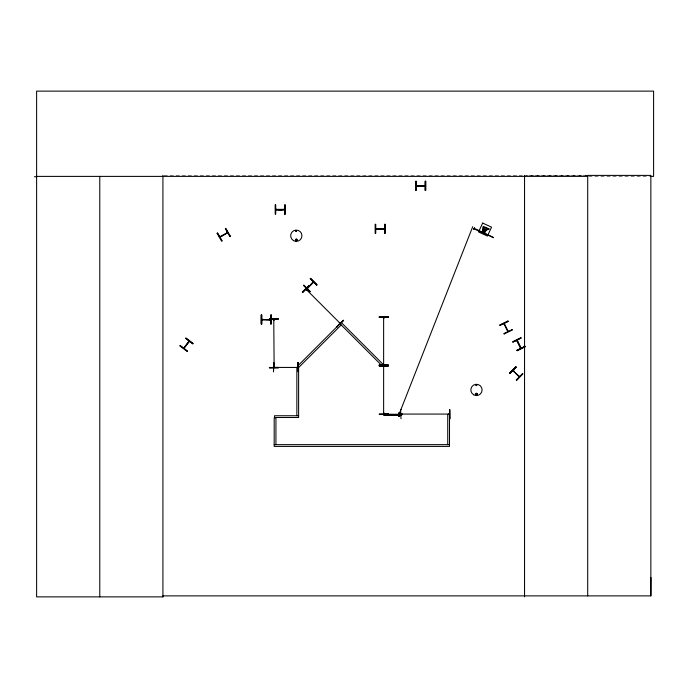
<?xml version="1.0" encoding="UTF-8"?>
<svg xmlns="http://www.w3.org/2000/svg" width="688" height="688" viewBox="0 0 688 688"><rect width="100%" height="100%" fill="white"/><g stroke="black" fill="none" stroke-linecap="round" stroke-linejoin="round"><path stroke-width="0.52" stroke-dasharray="3.44 2.58" d="M586.632 175.225L525.623 175.397L587.707 175.397M164.002 175.397L522.407 175.397M588.765 176.386L649.352 176.386"/><path stroke-width="1.03" d="M517.582 340.766L517.247 341.11L516.705 340.233L520.782 348.36L516.8 340.19M521.151 348.171L520.704 347.277L520.868 348.309M650.384 176.386L653.6 176.386L653.6 91.126L36.619 91.126L36.619 596.874L163.022 596.874L162.936 595.885L650.857 595.885L650.951 577.593M504.596 324.125C503.711 324.633 505.147 324.151 504.227 323.437L508.148 331.263M483.277 231.349L483.363 226.404L488.944 228.992L483.277 231.349L482.709 231.082L483.363 226.404L483.277 231.349L485.324 231.882L487.061 228.124M306.435 290.052L305.945 289.123M306.599 289.725L306.014 289.192L340.156 323.343M519.139 376.895L519.414 376.456M273.712 320.023L273.772 319.077M273.729 319.266L274.099 320.075L274.134 319.103M274.134 367.435L274.082 366.455L273.772 367.366C275.131 366.584 273.093 368.355 273.772 366.455M383.603 318.2L383.629 317.314M383.938 364.786L384.042 366.326L383.569 366.463M383.99 413.875L383.62 412.895M295.814 231.039C297.104 229.543 296.554 232.51 295.874 231.151M296.58 231.039L296.064 231.177L296.537 230.979M295.711 239.794C296.958 242.185 296.872 237.73 295.78 240.095M475.976 385.22C477.446 383.887 476.466 386.51 476.087 385.443M476.75 385.22L476.208 385.289L476.681 385.099M475.864 394.138C477.481 392.28 476.758 395.97 475.95 394.276M227.668 232.716L219.696 236.784L220.633 236.698M227.59 232.682L220.065 237.093M274.099 319.98L273.772 319.172L274.134 367.272M383.586 317.503L383.637 318.226M383.62 412.989L383.99 413.712M273.729 367.057L274.168 367.014M297.517 367.418L297.87 366.971L297.422 367.057L297.827 367.461L273.747 367.418M339.227 322.861L340.096 323.136M519.483 376.663L512.87 370.488L519.062 376.818M313.461 282.252L307.201 288.513M398.636 415.397L472.716 226.696M385.323 415.002L384.239 415.397M516.894 340.405L517.307 340.199L517.213 341.016M473.593 229.586L474.539 227.539M482.864 232.535L493.348 237.687M485.246 227.281L484.447 228.984L486.27 229.835L488.944 228.992L487.207 229.087M184.057 348.223L184.074 347.449L184.53 347.638M188.607 341.601C189.2 342.538 188.116 341.265 189.14 340.981M401.921 414.477L402.084 414.021L401.156 414.013M449.47 414.434L448.516 414.443M275.673 209.367L276.585 209.281L276.49 209.771M261.724 319.37L261.913 319.731M375.657 228.691L376.603 229.07M383.689 228.691L384.601 229.001M416.145 185.648L416.206 186.156M306.908 288.134C307.192 286.741 308.43 288.358 307.459 287.61M313.427 282.218L312.662 282.338L313.014 282.699M183.713 348.085L188.994 341.102M189.406 341.145L183.885 348.369L189.484 341.205M192.855 343.819L193.165 343.415L185.958 337.963L185.674 338.324L192.855 343.819L185.717 338.281M401.104 414.073L449.488 414.073M448.481 414.081L449.393 413.995M275.742 209.874L275.862 209.315M261.818 319.37L270.694 319.782M262.73 319.679L262.541 319.774M375.846 228.64L384.687 228.691M416.24 185.648L425.175 185.648M417.023 185.992L417.143 185.648M384.635 229.07L375.751 229.001M302.643 292.443L309.007 286.019L308.654 285.666L302.333 292.133L302.66 292.452L308.921 285.933M306.315 290.044L306.59 289.631M336.965 326.757L343.312 320.324M341.437 322.706L343.579 320.591L343.226 320.238L336.888 326.68L337.232 327.015M310.219 278.743L310.572 278.391L316.962 284.78L316.609 285.142L310.236 278.735L316.695 285.047M313.565 282.02L307.338 288.375M341.214 324.951L298.618 367.555L298.618 417.504L274.521 417.504L274.521 415.75L298.618 415.75M509.43 373.223L515.819 366.833L516.181 367.186L509.791 373.575L509.43 373.223L515.854 366.859M509.696 373.489L516.129 367.143M516.181 379.965L522.613 373.618L516.533 380.318L522.923 373.928L522.57 373.575M274.091 367.366L274.134 366.644M383.947 318.226L383.99 317.34M383.947 413.806L383.981 413.084M484.085 230.136L482.709 231.082L484.197 230.575M313.135 281.934L307.304 288.341M217.081 233.309L217.52 233.06L222.035 240.886L221.596 241.135L217.116 233.292M219.876 237.214L227.754 232.664M230.299 236.122L229.861 236.371L225.346 228.545L225.776 228.296L230.256 236.139M402.016 414.468L401.199 414.073L402.016 414.073M512.887 342.039L520.988 338.023M517.015 350.364L525.116 346.348M517.161 350.656L525.262 346.649L517.178 350.699L516.963 350.252L525.09 346.305M507.899 321.021L499.763 324.951L499.978 325.398L508.105 321.434L507.882 320.986M499.927 325.286L508.079 321.382M507.744 331.582L507.873 330.696L507.46 330.894M512.121 329.672L503.943 333.525L504.166 333.972M504.141 333.938L512.285 330.008L512.061 329.561M486.27 229.895L488.944 228.992M513.093 370.273C514.452 370.393 513.11 371.838 513.704 370.815M283.895 209.315C283.508 210.356 283.86 208.731 284.712 209.367L275.768 209.367M424.986 186.052L416.111 186.061M383.878 228.64L383.784 229.001M270.573 319.774L261.698 319.679M306.332 289.992L305.79 289.416M297.904 362.688L298.171 367.71L298.136 362.688M388.299 316.781L379.26 316.841L379.269 317.349L388.307 317.288L388.299 316.781L379.269 316.884M379.269 317.28L388.307 317.228M278.451 318.587L269.412 318.604L269.412 319.103L278.451 319.043L278.451 318.544M269.412 318.974L278.451 318.922M379.26 365.036L388.299 364.984L388.307 365.483L379.269 365.483L379.26 365.036L388.299 365.027M379.269 365.414L388.307 365.362M379.269 365.792L388.307 365.801M383.947 366.42L383.62 364.795M269.412 367.616L278.451 367.555M400.571 409.721L401.078 409.713M449.462 409.713L449.961 409.713L450.021 418.751L449.522 418.751L449.522 409.713L449.642 418.751M34.4 176.739L36.619 176.73M36.619 176.386L587.707 176.386M416.111 186.156L425.201 186.156M284.712 214.037L285.21 214.037L285.21 205.007L284.712 205.007L284.729 214.037M275.768 209.677L284.729 209.677M275.639 209.78L284.729 209.874M277.857 209.909L282.261 209.909M375.657 224.322L375.149 224.322L375.149 233.361L375.657 233.361L375.631 224.322L375.588 233.361M375.622 229.104L384.712 229.104M261.724 324.039L261.225 324.039L261.225 315.009L261.724 315.009L261.707 324.039L261.664 315.009M261.698 319.782L270.788 319.782M274.185 444.646L449.496 444.646M398.593 413.041L399.522 413.049M398.524 413.17L399.582 413.178M398.558 413.798L399.547 413.806M398.61 414.219L399.487 414.228M398.679 415.595L399.668 415.595M398.644 416.214L399.694 416.223M398.705 416.343L399.633 416.352M424.367 186.052L424.367 185.554L424.367 186.009M269.945 319.774L269.945 319.275L269.945 319.731M517.135 340.078L521.108 348.085M520.782 348.214L516.894 340.302M401.517 415.397L400.528 415.002M227.444 232.363L226.808 233.094M485.031 227.737L486.855 228.579M485.9 230.626L484.077 229.783L483.501 231.039L485.324 231.882M482.228 231.968L485.418 233.447M474.178 228.33L481.007 231.503L480.792 231.968L473.955 228.794M480.946 231.624L493.451 237.455M480.843 231.856L482.873 232.785M481.97 232.535L485.152 234.015M518.976 376.018L518.614 376.37M187.334 351.043L180.153 345.557L179.886 345.909L187.093 351.362M180.11 345.608L187.291 351.095M339.511 322.698L340.061 323.171M310.546 278.425L316.936 284.815M303.786 285.185L310.219 291.531L309.867 291.884L303.503 285.46M303.743 285.228L310.133 291.617M339.975 323.713L382.571 366.308L383.818 365.07L341.214 322.466L297.371 366.308L298.618 367.555L296.855 367.555L296.855 415.75M507.692 331.478L503.797 323.506M519.423 376.551L518.649 376.336M225.449 228.476L229.973 236.302M217.494 233.069L221.983 240.92M401.009 418.751L400.614 409.721M297.973 362.688L297.938 371.726M650.857 595.885L650.857 175.397L587.707 175.397L587.707 595.885M524.548 175.397L524.548 596.874M447.742 444.646L447.742 414.52L449.496 414.52L449.496 446.4L274.185 446.4L274.185 417.9L275.94 417.9L275.94 444.646M425.64 181.288L425.64 190.318M425.304 181.288L425.244 190.318M416.016 181.288L416.016 190.318M384.816 224.322L384.816 233.361M383.629 317.409L383.629 413.806M285.167 205.007L285.167 214.037M284.772 205.007L284.832 214.037M275.544 205.007L275.544 214.037M270.891 315.009L270.891 324.039M261.268 315.009L261.268 324.039M162.927 175.397L162.927 596.874M99.777 176.386L99.777 596.874M385.375 414.202L385.366 414.993L400.39 415.105L400.39 414.314L385.375 414.202M295.522 239.742C296.511 242.847 297.938 237.549 295.522 239.742M475.683 393.923C476.681 397.028 478.1 391.73 475.683 393.923M482.666 223.058L478.547 231.942L487.422 236.061L491.55 227.178L482.666 223.058M520.825 337.688L512.741 341.738L512.947 342.151L521.031 338.118L520.825 337.688M273.712 362.696L273.489 371.735L273.712 362.696M388.307 365.672L379.269 365.732L379.269 366.231L388.307 366.171L388.307 365.672M278.451 367.435L269.412 367.487L269.421 367.994L278.459 367.934L278.451 367.435M388.307 413.866L379.269 413.927L379.269 414.425L388.307 414.374L388.307 413.866M416.145 181.288L415.638 181.288L415.638 190.318L416.145 190.318L416.145 181.288M425.683 181.288L425.175 181.288L425.175 190.318L425.683 190.318L425.683 181.288M275.673 205.007L275.166 205.007L275.209 214.037L275.673 214.037L275.647 205.007M385.194 224.322L384.687 224.322L384.755 233.361L385.194 233.361L385.194 224.322M271.27 315.009L270.762 315.009L270.762 324.039L271.27 324.039L271.27 315.009M401.715 415.002L384.042 415.397L401.715 415.002M293.484 240.619A5.65 5.65 0 0 0 301.955 235.726A5.65 5.65 0 0 0 293.484 230.833A5.65 5.65 0 0 0 293.484 240.619M295.866 240.705A0.877 0.877 0 0 0 297.182 239.949A0.877 0.877 0 0 0 295.866 239.192A0.877 0.877 0 0 0 295.866 240.705M473.654 394.792A5.633 5.633 0 0 0 482.107 389.915A5.633 5.633 0 0 0 473.654 385.031A5.633 5.633 0 0 0 473.654 394.792M476.036 394.895A0.877 0.877 0 0 0 477.352 394.138A0.877 0.877 0 0 0 476.036 393.381A0.877 0.877 0 0 0 476.036 394.895"/></g></svg>
